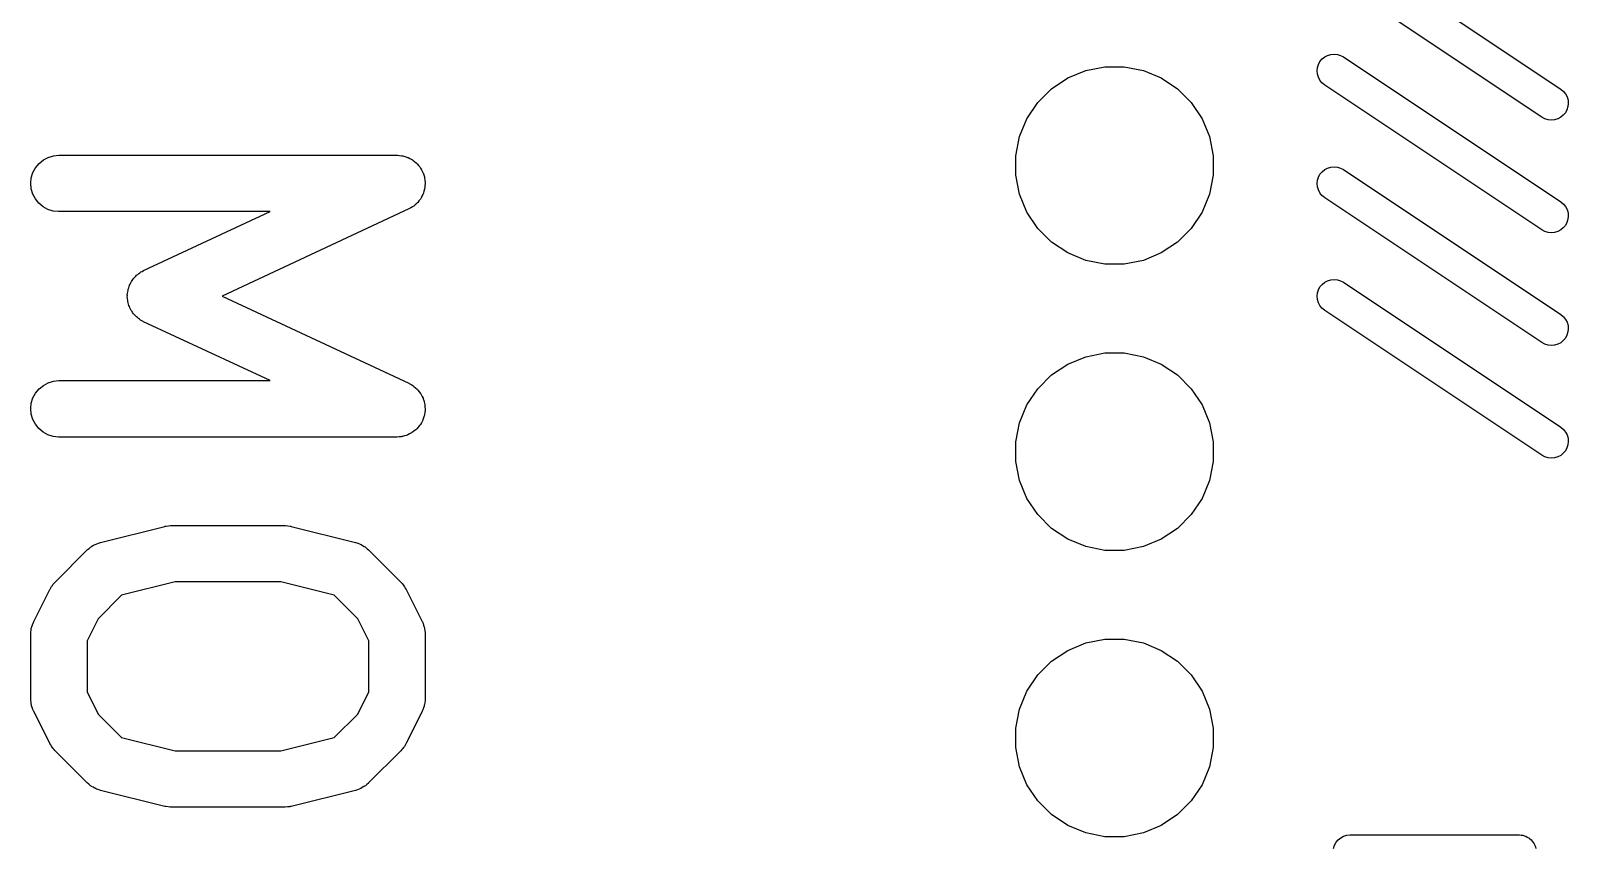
# Model space of a CAD drawing. Extents: x -13 to 127, y -89 to 15.
# Drawn here: x 113.42 to 127.06, y -34.37 to -27.12 of the extents above; entities that cross this region are included whole.
import ezdxf

# ---------------------------------------------------------------- set-up
doc = ezdxf.new("R2010")
doc.units = 0
doc.layers.add('BLACK', color=7, linetype='CONTINUOUS')

msp = doc.modelspace()

# ---------------------------------------------------------------- linework, layer by layer
at = {"layer": 'BLACK', "linetype": 'CONTINUOUS'}
for p, q in [((125.069, -26.3549), (126.997, -27.6406)), ((126.831, -27.8902), (124.903, -26.6045)), ((124.839, -27.4493), (124.848, -27.4214)), ((124.848, -27.4214), (124.861, -27.3956)), ((124.861, -27.3956), (124.88, -27.3731)), ((124.88, -27.3731), (124.903, -27.3546)), ((124.903, -27.3546), (124.929, -27.3409)), ((124.929, -27.3409), (124.957, -27.3325)), ((124.957, -27.3325), (124.986, -27.3297)), ((124.986, -27.3297), (125.015, -27.3326)), ((125.015, -27.3326), (125.043, -27.3411)), ((125.043, -27.3411), (125.069, -27.3549)), ((125.069, -27.3549), (126.997, -28.6406)), ((122.479, -27.6373), (122.623, -27.5414)), ((122.623, -27.5414), (122.782, -27.4754)), ((122.782, -27.4754), (122.952, -27.4417)), ((122.952, -27.4417), (123.124, -27.4417)), ((123.124, -27.4417), (123.294, -27.4754)), ((123.294, -27.4754), (123.453, -27.5414)), ((123.453, -27.5414), (123.597, -27.6373)), ((124.836, -27.4784), (124.839, -27.4493)), ((124.838, -27.5076), (124.836, -27.4784)), ((124.847, -27.5357), (124.838, -27.5076)), ((124.86, -27.5617), (124.847, -27.5357)), ((122.357, -27.7594), (122.479, -27.6373)), ((123.597, -27.6373), (123.719, -27.7594)), ((124.878, -27.5845), (124.86, -27.5617)), ((124.901, -27.6033), (124.878, -27.5845)), ((124.903, -27.6045), (124.901, -27.6033)), ((126.831, -28.8902), (124.903, -27.6045)), ((126.997, -27.6406), (126.999, -27.6418)), ((126.999, -27.6418), (127.022, -27.6606)), ((127.022, -27.6606), (127.04, -27.6835)), ((127.04, -27.6835), (127.053, -27.7095)), ((122.261, -27.9029), (122.357, -27.7594)), ((123.719, -27.7594), (123.815, -27.9029)), ((127.052, -27.8238), (127.039, -27.8495)), ((127.061, -27.7958), (127.052, -27.8238)), ((127.053, -27.7095), (127.062, -27.7376)), ((127.064, -27.7667), (127.061, -27.7958)), ((127.062, -27.7376), (127.064, -27.7667)), ((122.195, -28.0624), (122.261, -27.9029)), ((123.815, -27.9029), (123.881, -28.0624)), ((126.857, -27.904), (126.831, -27.8902)), ((126.885, -27.9125), (126.857, -27.904)), ((126.914, -27.9154), (126.885, -27.9125)), ((126.943, -27.9126), (126.914, -27.9154)), ((126.971, -27.9042), (126.943, -27.9126)), ((126.997, -27.8905), (126.971, -27.9042)), ((127.02, -27.872), (126.997, -27.8905)), ((127.039, -27.8495), (127.02, -27.872)), ((122.162, -28.2317), (122.195, -28.0624)), ((123.881, -28.0624), (123.914, -28.2317)), ((113.576, -28.2466), (113.622, -28.2325)), ((113.622, -28.2325), (113.671, -28.2277)), ((113.671, -28.2277), (116.671, -28.2277)), ((116.671, -28.2277), (116.674, -28.2277)), ((116.674, -28.2277), (116.693, -28.2298)), ((116.693, -28.2298), (116.712, -28.2311)), ((116.712, -28.2311), (116.717, -28.2325)), ((116.717, -28.2325), (116.723, -28.2332)), ((116.723, -28.2332), (116.741, -28.2388)), ((116.741, -28.2388), (116.759, -28.2437)), ((122.162, -28.4043), (122.162, -28.2317)), ((123.914, -28.2317), (123.914, -28.4043)), ((113.44, -28.3808), (113.464, -28.3379)), ((113.464, -28.3379), (113.495, -28.3003)), ((113.495, -28.3003), (113.533, -28.2695)), ((113.533, -28.2695), (113.576, -28.2466)), ((116.759, -28.2437), (116.764, -28.2462)), ((116.764, -28.2462), (116.769, -28.2479)), ((116.769, -28.2479), (116.786, -28.2569)), ((116.786, -28.2569), (116.803, -28.2652)), ((116.803, -28.2652), (116.807, -28.2687)), ((116.807, -28.2687), (116.812, -28.2714)), ((116.812, -28.2714), (116.826, -28.2835)), ((116.826, -28.2835), (116.841, -28.2948)), ((116.841, -28.2948), (116.845, -28.2991)), ((116.845, -28.2991), (116.849, -28.3028)), ((116.849, -28.3028), (116.861, -28.3174)), ((116.861, -28.3174), (116.874, -28.3314)), ((116.874, -28.3314), (116.876, -28.3364)), ((116.876, -28.3364), (116.88, -28.3408)), ((116.88, -28.3408), (116.889, -28.3574)), ((116.889, -28.3574), (116.898, -28.3736)), ((116.898, -28.3736), (116.9, -28.379)), ((124.861, -28.3956), (124.88, -28.3731)), ((124.88, -28.3731), (124.903, -28.3546)), ((124.903, -28.3546), (124.929, -28.3409)), ((124.929, -28.3409), (124.957, -28.3325)), ((124.957, -28.3325), (124.986, -28.3297)), ((124.986, -28.3297), (125.015, -28.3326)), ((125.015, -28.3326), (125.043, -28.3411)), ((125.043, -28.3411), (125.069, -28.3549)), ((125.069, -28.3549), (126.997, -29.6406)), ((113.421, -28.476), (113.426, -28.4274)), ((113.425, -28.5246), (113.421, -28.476)), ((113.426, -28.4274), (113.44, -28.3808)), ((116.9, -28.379), (116.903, -28.3841)), ((116.903, -28.3841), (116.908, -28.402)), ((116.908, -28.402), (116.914, -28.4197)), ((116.914, -28.4197), (116.915, -28.4254)), ((116.915, -28.4254), (116.916, -28.4309)), ((116.916, -28.4309), (116.918, -28.4495)), ((116.918, -28.4495), (116.921, -28.468)), ((116.919, -28.4981), (116.918, -28.5167)), ((116.921, -28.4795), (116.919, -28.4981)), ((116.921, -28.468), (116.92, -28.4738)), ((116.92, -28.4738), (116.921, -28.4795)), ((122.195, -28.5736), (122.162, -28.4043)), ((123.914, -28.4043), (123.881, -28.5736)), ((124.836, -28.4784), (124.839, -28.4493)), ((124.838, -28.5076), (124.836, -28.4784)), ((124.847, -28.5357), (124.838, -28.5076)), ((124.839, -28.4493), (124.848, -28.4214)), ((124.848, -28.4214), (124.861, -28.3956)), ((113.439, -28.5714), (113.425, -28.5246)), ((113.462, -28.6146), (113.439, -28.5714)), ((113.492, -28.6526), (113.462, -28.6146)), ((116.855, -28.6469), (116.851, -28.6507)), ((116.866, -28.6319), (116.855, -28.6469)), ((116.878, -28.6175), (116.866, -28.6319)), ((116.881, -28.6125), (116.878, -28.6175)), ((116.884, -28.6079), (116.881, -28.6125)), ((116.892, -28.5911), (116.884, -28.6079)), ((116.901, -28.5746), (116.892, -28.5911)), ((116.903, -28.5691), (116.901, -28.5746)), ((116.906, -28.564), (116.903, -28.5691)), ((116.91, -28.5459), (116.906, -28.564)), ((116.916, -28.528), (116.91, -28.5459)), ((116.918, -28.5167), (116.916, -28.5223)), ((116.916, -28.5223), (116.916, -28.528)), ((122.261, -28.7331), (122.195, -28.5736)), ((123.881, -28.5736), (123.815, -28.7331)), ((124.86, -28.5617), (124.847, -28.5357)), ((124.878, -28.5845), (124.86, -28.5617)), ((124.901, -28.6033), (124.878, -28.5845)), ((124.903, -28.6045), (124.901, -28.6033)), ((126.831, -29.8902), (124.903, -28.6045)), ((126.997, -28.6406), (126.999, -28.6418)), ((126.999, -28.6418), (127.022, -28.6606)), ((113.53, -28.684), (113.492, -28.6526)), ((113.572, -28.7075), (113.53, -28.684)), ((113.619, -28.7223), (113.572, -28.7075)), ((113.667, -28.7277), (113.619, -28.7223)), ((113.671, -28.7277), (113.667, -28.7277)), ((115.544, -28.7277), (113.671, -28.7277)), ((114.422, -29.2512), (115.544, -28.7277)), ((116.777, -28.7043), (115.119, -29.4777)), ((116.793, -28.6947), (116.777, -28.7043)), ((116.809, -28.6859), (116.793, -28.6947)), ((116.814, -28.6823), (116.809, -28.6859)), ((116.819, -28.6794), (116.814, -28.6823)), ((116.833, -28.6669), (116.819, -28.6794)), ((116.847, -28.6551), (116.833, -28.6669)), ((116.851, -28.6507), (116.847, -28.6551)), ((122.357, -28.8766), (122.261, -28.7331)), ((123.815, -28.7331), (123.719, -28.8766)), ((127.022, -28.6606), (127.04, -28.6835)), ((127.04, -28.6835), (127.053, -28.7095)), ((127.053, -28.7095), (127.062, -28.7376)), ((127.064, -28.7667), (127.061, -28.7958)), ((127.062, -28.7376), (127.064, -28.7667)), ((122.479, -28.9987), (122.357, -28.8766)), ((123.719, -28.8766), (123.597, -28.9987)), ((126.857, -28.904), (126.831, -28.8902)), ((126.885, -28.9125), (126.857, -28.904)), ((126.914, -28.9154), (126.885, -28.9125)), ((126.943, -28.9126), (126.914, -28.9154)), ((126.971, -28.9042), (126.943, -28.9126)), ((126.997, -28.8905), (126.971, -28.9042)), ((127.02, -28.872), (126.997, -28.8905)), ((127.039, -28.8495), (127.02, -28.872)), ((127.052, -28.8238), (127.039, -28.8495)), ((127.061, -28.7958), (127.052, -28.8238)), ((122.623, -29.0946), (122.479, -28.9987)), ((123.597, -28.9987), (123.453, -29.0946)), ((122.782, -29.1606), (122.623, -29.0946)), ((122.952, -29.1943), (122.782, -29.1606)), ((123.124, -29.1943), (122.952, -29.1943)), ((123.294, -29.1606), (123.124, -29.1943)), ((123.453, -29.0946), (123.294, -29.1606)), ((114.321, -29.3384), (114.327, -29.3286)), ((114.327, -29.3286), (114.336, -29.319)), ((114.336, -29.319), (114.344, -29.3085)), ((114.344, -29.3085), (114.352, -29.3009)), ((114.352, -29.3009), (114.36, -29.2925)), ((114.36, -29.2925), (114.371, -29.2847)), ((114.371, -29.2847), (114.38, -29.276)), ((114.38, -29.276), (114.39, -29.2702)), ((114.39, -29.2702), (114.399, -29.2634)), ((114.399, -29.2634), (114.411, -29.2578)), ((114.411, -29.2578), (114.422, -29.2512)), ((124.957, -29.3325), (124.986, -29.3297)), ((124.986, -29.3297), (125.015, -29.3326)), ((114.278, -29.4646), (114.28, -29.4517)), ((114.279, -29.476), (114.278, -29.4646)), ((114.28, -29.4517), (114.281, -29.4387)), ((114.281, -29.4387), (114.284, -29.4276)), ((114.284, -29.4276), (114.286, -29.4163)), ((114.286, -29.4163), (114.29, -29.4041)), ((114.29, -29.4041), (114.293, -29.3915)), ((114.293, -29.3915), (114.298, -29.3812)), ((114.298, -29.3812), (114.302, -29.3704)), ((114.302, -29.3704), (114.309, -29.3593)), ((114.309, -29.3593), (114.315, -29.3475)), ((114.315, -29.3475), (114.321, -29.3384)), ((124.836, -29.4784), (124.839, -29.4493)), ((124.839, -29.4493), (124.848, -29.4214)), ((124.848, -29.4214), (124.861, -29.3956)), ((124.861, -29.3956), (124.88, -29.3731)), ((124.88, -29.3731), (124.903, -29.3546)), ((124.903, -29.3546), (124.929, -29.3409)), ((124.929, -29.3409), (124.957, -29.3325)), ((125.015, -29.3326), (125.043, -29.3411)), ((125.043, -29.3411), (125.069, -29.3549)), ((125.069, -29.3549), (126.997, -30.6406)), ((114.278, -29.4874), (114.279, -29.476)), ((114.28, -29.5003), (114.278, -29.4874)), ((114.281, -29.5133), (114.28, -29.5003)), ((114.283, -29.5244), (114.281, -29.5133)), ((114.285, -29.5357), (114.283, -29.5244)), ((114.289, -29.548), (114.285, -29.5357)), ((114.292, -29.5607), (114.289, -29.548)), ((114.297, -29.571), (114.292, -29.5607)), ((114.301, -29.5819), (114.297, -29.571)), ((114.307, -29.5931), (114.301, -29.5819)), ((114.313, -29.6049), (114.307, -29.5931)), ((114.32, -29.6141), (114.313, -29.6049)), ((115.119, -29.4777), (116.777, -30.2512)), ((124.838, -29.5076), (124.836, -29.4784)), ((124.847, -29.5357), (124.838, -29.5076)), ((124.86, -29.5617), (124.847, -29.5357)), ((124.878, -29.5845), (124.86, -29.5617)), ((124.901, -29.6033), (124.878, -29.5845)), ((124.903, -29.6045), (124.901, -29.6033)), ((126.831, -30.8902), (124.903, -29.6045)), ((114.325, -29.624), (114.32, -29.6141)), ((114.334, -29.6338), (114.325, -29.624)), ((114.342, -29.6443), (114.334, -29.6338)), ((114.35, -29.652), (114.342, -29.6443)), ((114.358, -29.6606), (114.35, -29.652)), ((114.368, -29.6685), (114.358, -29.6606)), ((114.377, -29.6773), (114.368, -29.6685)), ((114.387, -29.6833), (114.377, -29.6773)), ((114.396, -29.6902), (114.387, -29.6833)), ((114.408, -29.696), (114.396, -29.6902)), ((114.419, -29.7028), (114.408, -29.696)), ((114.422, -29.7043), (114.419, -29.7028)), ((115.544, -30.2277), (114.422, -29.7043)), ((126.997, -29.6406), (126.999, -29.6418)), ((126.999, -29.6418), (127.022, -29.6606)), ((127.022, -29.6606), (127.04, -29.6835)), ((127.04, -29.6835), (127.053, -29.7095)), ((127.053, -29.7095), (127.062, -29.7376)), ((127.062, -29.7376), (127.064, -29.7667)), ((127.02, -29.872), (126.997, -29.8905)), ((127.039, -29.8495), (127.02, -29.872)), ((127.052, -29.8238), (127.039, -29.8495)), ((127.061, -29.7958), (127.052, -29.8238)), ((127.064, -29.7667), (127.061, -29.7958)), ((122.782, -30.0154), (122.952, -29.9817)), ((122.952, -29.9817), (123.124, -29.9817)), ((123.124, -29.9817), (123.294, -30.0154)), ((126.857, -29.904), (126.831, -29.8902)), ((126.885, -29.9125), (126.857, -29.904)), ((126.914, -29.9154), (126.885, -29.9125)), ((126.943, -29.9126), (126.914, -29.9154)), ((126.971, -29.9042), (126.943, -29.9126)), ((126.997, -29.8905), (126.971, -29.9042)), ((122.479, -30.1773), (122.623, -30.0814)), ((122.623, -30.0814), (122.782, -30.0154)), ((123.294, -30.0154), (123.453, -30.0814)), ((123.453, -30.0814), (123.597, -30.1773)), ((113.495, -30.3003), (113.533, -30.2695)), ((113.533, -30.2695), (113.576, -30.2466)), ((113.576, -30.2466), (113.622, -30.2325)), ((113.622, -30.2325), (113.671, -30.2277)), ((113.671, -30.2277), (115.544, -30.2277)), ((116.777, -30.2512), (116.78, -30.2527)), ((116.78, -30.2527), (116.796, -30.2624)), ((116.796, -30.2624), (116.812, -30.2714)), ((116.812, -30.2714), (116.816, -30.2751)), ((116.816, -30.2751), (116.821, -30.2781)), ((116.821, -30.2781), (116.835, -30.2908)), ((122.357, -30.2994), (122.479, -30.1773)), ((123.597, -30.1773), (123.719, -30.2994)), ((113.426, -30.4274), (113.44, -30.3808)), ((113.44, -30.3808), (113.464, -30.3379)), ((113.464, -30.3379), (113.495, -30.3003)), ((116.835, -30.2908), (116.849, -30.3028)), ((116.849, -30.3028), (116.853, -30.3073)), ((116.853, -30.3073), (116.857, -30.3111)), ((116.857, -30.3111), (116.868, -30.3262)), ((116.868, -30.3262), (116.88, -30.3408)), ((116.88, -30.3408), (116.883, -30.3459)), ((116.883, -30.3459), (116.886, -30.3505)), ((116.886, -30.3505), (116.894, -30.3675)), ((116.894, -30.3675), (116.903, -30.3841)), ((116.903, -30.3841), (116.904, -30.3896)), ((116.904, -30.3896), (116.907, -30.3947)), ((116.907, -30.3947), (116.911, -30.4129)), ((116.911, -30.4129), (116.916, -30.4309)), ((122.261, -30.4429), (122.357, -30.2994)), ((123.719, -30.2994), (123.815, -30.4429)), ((113.421, -30.476), (113.426, -30.4274)), ((113.425, -30.5246), (113.421, -30.476)), ((113.439, -30.5714), (113.425, -30.5246)), ((116.907, -30.5567), (116.901, -30.5746)), ((116.913, -30.5391), (116.907, -30.5567)), ((116.914, -30.5335), (116.913, -30.5391)), ((116.916, -30.528), (116.914, -30.5335)), ((116.916, -30.4309), (116.917, -30.4366)), ((116.918, -30.5094), (116.916, -30.528)), ((116.917, -30.4366), (116.918, -30.4421)), ((116.918, -30.4421), (116.919, -30.4608)), ((116.921, -30.4909), (116.918, -30.5094)), ((116.919, -30.4608), (116.921, -30.4795)), ((116.921, -30.4795), (116.92, -30.4852)), ((116.92, -30.4852), (116.921, -30.4909)), ((122.195, -30.6024), (122.261, -30.4429)), ((123.815, -30.4429), (123.881, -30.6024)), ((113.462, -30.6146), (113.439, -30.5714)), ((113.492, -30.6526), (113.462, -30.6146)), ((113.53, -30.684), (113.492, -30.6526)), ((113.572, -30.7075), (113.53, -30.684)), ((116.8, -30.692), (116.783, -30.7001)), ((116.804, -30.6886), (116.8, -30.692)), ((116.809, -30.6859), (116.804, -30.6886)), ((116.824, -30.6741), (116.809, -30.6859)), ((116.839, -30.663), (116.824, -30.6741)), ((116.843, -30.6587), (116.839, -30.663)), ((116.847, -30.6551), (116.843, -30.6587)), ((116.859, -30.6407), (116.847, -30.6551)), ((116.872, -30.6268), (116.859, -30.6407)), ((116.874, -30.6219), (116.872, -30.6268)), ((116.878, -30.6175), (116.874, -30.6219)), ((116.887, -30.601), (116.878, -30.6175)), ((116.897, -30.585), (116.887, -30.601)), ((116.899, -30.5796), (116.897, -30.585)), ((116.901, -30.5746), (116.899, -30.5796)), ((122.162, -30.7717), (122.195, -30.6024)), ((123.881, -30.6024), (123.914, -30.7717)), ((126.997, -30.6406), (126.999, -30.6418)), ((126.999, -30.6418), (127.022, -30.6606)), ((127.022, -30.6606), (127.04, -30.6835)), ((127.04, -30.6835), (127.053, -30.7095)), ((113.619, -30.7223), (113.572, -30.7075)), ((113.667, -30.7277), (113.619, -30.7223)), ((113.671, -30.7277), (113.667, -30.7277)), ((116.671, -30.7277), (113.671, -30.7277)), ((116.689, -30.7259), (116.671, -30.7277)), ((116.708, -30.7249), (116.689, -30.7259)), ((116.714, -30.7235), (116.708, -30.7249)), ((116.719, -30.723), (116.714, -30.7235)), ((116.737, -30.7175), (116.719, -30.723)), ((116.755, -30.713), (116.737, -30.7175)), ((116.761, -30.7105), (116.755, -30.713)), ((116.766, -30.7089), (116.761, -30.7105)), ((116.783, -30.7001), (116.766, -30.7089)), ((122.162, -30.9443), (122.162, -30.7717)), ((123.914, -30.7717), (123.914, -30.9443)), ((127.052, -30.8238), (127.039, -30.8495)), ((127.061, -30.7958), (127.052, -30.8238)), ((127.053, -30.7095), (127.062, -30.7376)), ((127.064, -30.7667), (127.061, -30.7958)), ((127.062, -30.7376), (127.064, -30.7667)), ((122.195, -31.1136), (122.162, -30.9443)), ((123.914, -30.9443), (123.881, -31.1136)), ((126.857, -30.904), (126.831, -30.8902)), ((126.885, -30.9125), (126.857, -30.904)), ((126.914, -30.9154), (126.885, -30.9125)), ((126.943, -30.9126), (126.914, -30.9154)), ((126.971, -30.9042), (126.943, -30.9126)), ((126.997, -30.8905), (126.971, -30.9042)), ((127.02, -30.872), (126.997, -30.8905)), ((127.039, -30.8495), (127.02, -30.872)), ((122.261, -31.2731), (122.195, -31.1136)), ((123.881, -31.1136), (123.815, -31.2731)), ((122.357, -31.4166), (122.261, -31.2731)), ((123.815, -31.2731), (123.719, -31.4166)), ((114.642, -31.5162), (114.662, -31.5136)), ((114.662, -31.5136), (114.666, -31.5139)), ((114.666, -31.5139), (114.671, -31.5134)), ((114.671, -31.5134), (115.671, -31.5134)), ((115.671, -31.5134), (115.674, -31.5135)), ((115.674, -31.5135), (115.679, -31.5139)), ((115.679, -31.5139), (115.683, -31.5137)), ((115.683, -31.5137), (115.703, -31.5167)), ((122.479, -31.5387), (122.357, -31.4166)), ((123.719, -31.4166), (123.597, -31.5387)), ((114.039, -31.6637), (114.61, -31.5209)), ((114.61, -31.5209), (114.614, -31.5201)), ((114.614, -31.5201), (114.618, -31.5195)), ((114.618, -31.5195), (114.622, -31.5182)), ((114.622, -31.5182), (114.642, -31.5162)), ((115.703, -31.5167), (115.723, -31.5189)), ((115.723, -31.5189), (115.727, -31.5202)), ((115.727, -31.5202), (115.731, -31.5209)), ((115.731, -31.5209), (116.303, -31.6637)), ((122.623, -31.6346), (122.479, -31.5387)), ((122.782, -31.7006), (122.623, -31.6346)), ((123.453, -31.6346), (123.294, -31.7006)), ((123.597, -31.5387), (123.453, -31.6346)), ((113.637, -32.0152), (113.923, -31.7295)), ((113.923, -31.7295), (113.925, -31.7271)), ((113.925, -31.7271), (113.938, -31.7165)), ((113.938, -31.7165), (113.951, -31.7052)), ((113.951, -31.7052), (113.957, -31.7013)), ((113.957, -31.7013), (113.963, -31.6966)), ((113.963, -31.6966), (113.978, -31.6888)), ((113.978, -31.6888), (113.993, -31.6801)), ((113.993, -31.6801), (114, -31.6776)), ((114, -31.6776), (114.007, -31.6742)), ((114.007, -31.6742), (114.023, -31.6694)), ((114.023, -31.6694), (114.039, -31.6637)), ((116.303, -31.6637), (116.306, -31.6646)), ((116.306, -31.6646), (116.322, -31.6705)), ((116.322, -31.6705), (116.338, -31.6755)), ((116.338, -31.6755), (116.345, -31.679)), ((116.345, -31.679), (116.352, -31.6817)), ((116.352, -31.6817), (116.366, -31.6905)), ((116.366, -31.6905), (116.381, -31.6985)), ((116.381, -31.6985), (116.387, -31.7033)), ((116.387, -31.7033), (116.394, -31.7072)), ((116.394, -31.7072), (116.406, -31.7188)), ((116.406, -31.7188), (116.419, -31.7295)), ((116.419, -31.7295), (116.705, -32.0152)), ((122.952, -31.7343), (122.782, -31.7006)), ((123.124, -31.7343), (122.952, -31.7343)), ((123.294, -31.7006), (123.124, -31.7343)), ((113.599, -32.0653), (113.606, -32.0529)), ((113.606, -32.0529), (113.613, -32.0449)), ((113.613, -32.0449), (113.618, -32.0361)), ((113.618, -32.0361), (113.628, -32.0261)), ((113.628, -32.0261), (113.637, -32.0152)), ((114.702, -32.0134), (114.227, -32.132)), ((115.64, -32.0134), (114.702, -32.0134)), ((116.114, -32.132), (115.64, -32.0134)), ((116.705, -32.0152), (116.707, -32.0177)), ((116.707, -32.0177), (116.716, -32.0287)), ((116.716, -32.0287), (116.726, -32.0389)), ((116.726, -32.0389), (116.731, -32.0477)), ((116.731, -32.0477), (116.738, -32.0558)), ((116.738, -32.0558), (116.744, -32.0683)), ((113.447, -32.3659), (113.59, -32.0802)), ((113.59, -32.0802), (113.592, -32.0771)), ((113.592, -32.0771), (113.599, -32.0653)), ((114.227, -32.132), (114.019, -32.3401)), ((116.323, -32.3401), (116.114, -32.132)), ((116.744, -32.0683), (116.752, -32.0802)), ((116.752, -32.0802), (116.894, -32.3659)), ((113.421, -32.4742), (113.422, -32.4669)), ((113.422, -32.4596), (113.424, -32.4427)), ((113.422, -32.4669), (113.422, -32.4596)), ((113.424, -32.4427), (113.426, -32.4257)), ((113.426, -32.4257), (113.429, -32.4187)), ((113.429, -32.4187), (113.43, -32.4115)), ((113.43, -32.4115), (113.436, -32.3955)), ((113.436, -32.3955), (113.441, -32.3792)), ((113.441, -32.3792), (113.445, -32.3728)), ((113.445, -32.3728), (113.447, -32.3659)), ((114.019, -32.3401), (113.921, -32.5367)), ((116.421, -32.5367), (116.323, -32.3401)), ((116.894, -32.3659), (116.896, -32.369)), ((116.896, -32.369), (116.899, -32.376)), ((116.899, -32.376), (116.902, -32.3824)), ((116.902, -32.3824), (116.907, -32.3988)), ((116.907, -32.3988), (116.913, -32.4148)), ((116.913, -32.4148), (116.914, -32.4221)), ((116.914, -32.4221), (116.916, -32.4292)), ((116.916, -32.4292), (116.918, -32.4462)), ((116.918, -32.4462), (116.92, -32.463)), ((116.92, -32.463), (116.92, -32.4704)), ((113.421, -32.4777), (113.421, -32.4742)), ((113.421, -33.0491), (113.421, -32.4777)), ((113.921, -32.5367), (113.921, -32.9901)), ((116.421, -32.9901), (116.421, -32.5367)), ((116.92, -32.4704), (116.921, -32.4777)), ((116.921, -32.4777), (116.921, -33.0491)), ((122.623, -32.6214), (122.782, -32.5554)), ((122.782, -32.5554), (122.952, -32.5217)), ((122.952, -32.5217), (123.124, -32.5217)), ((123.124, -32.5217), (123.294, -32.5554)), ((123.294, -32.5554), (123.453, -32.6214)), ((122.357, -32.8394), (122.479, -32.7173)), ((122.479, -32.7173), (122.623, -32.6214)), ((123.453, -32.6214), (123.597, -32.7173)), ((123.597, -32.7173), (123.719, -32.8394)), ((122.261, -32.9829), (122.357, -32.8394)), ((123.719, -32.8394), (123.815, -32.9829)), ((113.921, -32.9901), (114.019, -33.1868)), ((116.323, -33.1868), (116.421, -32.9901)), ((122.195, -33.1424), (122.261, -32.9829)), ((123.815, -32.9829), (123.881, -33.1424)), ((113.422, -33.0565), (113.421, -33.0491)), ((113.421, -33.0638), (113.422, -33.0565)), ((113.424, -33.0807), (113.421, -33.0638)), ((113.426, -33.0977), (113.424, -33.0807)), ((113.428, -33.1047), (113.426, -33.0977)), ((113.429, -33.112), (113.428, -33.1047)), ((113.435, -33.128), (113.429, -33.112)), ((113.44, -33.1444), (113.435, -33.128)), ((113.443, -33.1509), (113.44, -33.1444)), ((113.446, -33.1578), (113.443, -33.1509)), ((116.901, -33.1476), (116.897, -33.1541)), ((116.906, -33.1313), (116.901, -33.1476)), ((116.912, -33.1154), (116.906, -33.1313)), ((116.913, -33.1081), (116.912, -33.1154)), ((116.915, -33.1011), (116.913, -33.1081)), ((116.917, -33.0841), (116.915, -33.1011)), ((116.92, -33.0673), (116.917, -33.0841)), ((116.921, -33.0526), (116.92, -33.0599)), ((116.92, -33.0599), (116.92, -33.0673)), ((116.921, -33.0491), (116.921, -33.0526)), ((122.162, -33.3117), (122.195, -33.1424)), ((123.881, -33.1424), (123.914, -33.3117)), ((113.447, -33.1609), (113.446, -33.1578)), ((113.59, -33.4467), (113.447, -33.1609)), ((114.019, -33.1868), (114.227, -33.3948)), ((116.114, -33.3948), (116.323, -33.1868)), ((116.894, -33.1609), (116.752, -33.4467)), ((116.897, -33.1541), (116.894, -33.1609)), ((114.227, -33.3948), (114.702, -33.5134)), ((115.64, -33.5134), (116.114, -33.3948)), ((122.162, -33.4843), (122.162, -33.3117)), ((123.914, -33.3117), (123.914, -33.4843)), ((113.598, -33.4585), (113.59, -33.4467)), ((113.604, -33.471), (113.598, -33.4585)), ((113.611, -33.4792), (113.604, -33.471)), ((113.616, -33.488), (113.611, -33.4792)), ((113.626, -33.4982), (113.616, -33.488)), ((113.634, -33.5091), (113.626, -33.4982)), ((113.637, -33.5116), (113.634, -33.5091)), ((113.923, -33.7973), (113.637, -33.5116)), ((114.702, -33.5134), (115.64, -33.5134)), ((116.705, -33.5116), (116.419, -33.7973)), ((116.714, -33.5008), (116.705, -33.5116)), ((116.723, -33.4907), (116.714, -33.5008)), ((116.729, -33.482), (116.723, -33.4907)), ((116.736, -33.4739), (116.729, -33.482)), ((116.742, -33.4616), (116.736, -33.4739)), ((116.75, -33.4498), (116.742, -33.4616)), ((116.752, -33.4467), (116.75, -33.4498)), ((122.195, -33.6536), (122.162, -33.4843)), ((123.914, -33.4843), (123.881, -33.6536)), ((122.261, -33.8131), (122.195, -33.6536)), ((123.881, -33.6536), (123.815, -33.8131)), ((113.936, -33.8081), (113.923, -33.7973)), ((113.948, -33.8196), (113.936, -33.8081)), ((113.955, -33.8235), (113.948, -33.8196)), ((113.96, -33.8283), (113.955, -33.8235)), ((113.975, -33.8363), (113.96, -33.8283)), ((116.378, -33.8302), (116.363, -33.838)), ((116.384, -33.8256), (116.378, -33.8302)), ((116.391, -33.8217), (116.384, -33.8256)), ((116.403, -33.8104), (116.391, -33.8217)), ((116.417, -33.7998), (116.403, -33.8104)), ((116.419, -33.7973), (116.417, -33.7998)), ((122.357, -33.9566), (122.261, -33.8131)), ((123.815, -33.8131), (123.719, -33.9566)), ((113.99, -33.8452), (113.975, -33.8363)), ((113.997, -33.8478), (113.99, -33.8452)), ((114.003, -33.8514), (113.997, -33.8478)), ((114.02, -33.8563), (114.003, -33.8514)), ((114.035, -33.8622), (114.02, -33.8563)), ((114.039, -33.8631), (114.035, -33.8622)), ((114.61, -34.006), (114.039, -33.8631)), ((116.303, -33.8631), (115.731, -34.006)), ((116.319, -33.8574), (116.303, -33.8631)), ((116.335, -33.8527), (116.319, -33.8574)), ((116.342, -33.8492), (116.335, -33.8527)), ((116.349, -33.8467), (116.342, -33.8492)), ((116.363, -33.838), (116.349, -33.8467)), ((122.479, -34.0787), (122.357, -33.9566)), ((123.719, -33.9566), (123.597, -34.0787)), ((114.615, -34.0066), (114.61, -34.006)), ((114.619, -34.008), (114.615, -34.0066)), ((114.639, -34.0102), (114.619, -34.008)), ((114.658, -34.0131), (114.639, -34.0102)), ((114.663, -34.0129), (114.658, -34.0131)), ((114.667, -34.0134), (114.663, -34.0129)), ((114.671, -34.0134), (114.667, -34.0134)), ((115.671, -34.0134), (114.671, -34.0134)), ((115.675, -34.013), (115.671, -34.0134)), ((115.68, -34.0133), (115.675, -34.013)), ((115.7, -34.0106), (115.68, -34.0133)), ((115.719, -34.0087), (115.7, -34.0106)), ((115.724, -34.0074), (115.719, -34.0087)), ((115.728, -34.0068), (115.724, -34.0074)), ((115.731, -34.006), (115.728, -34.0068)), ((122.623, -34.1746), (122.479, -34.0787)), ((123.597, -34.0787), (123.453, -34.1746)), ((122.782, -34.2406), (122.623, -34.1746)), ((122.952, -34.2743), (122.782, -34.2406)), ((123.294, -34.2406), (123.124, -34.2743)), ((123.453, -34.1746), (123.294, -34.2406)), ((123.124, -34.2743), (122.952, -34.2743)), ((124.982, -34.3781), (124.99, -34.3502)), ((124.99, -34.3502), (125.004, -34.3244)), ((125.004, -34.3244), (125.023, -34.3018)), ((125.023, -34.3018), (125.046, -34.2833)), ((125.046, -34.2833), (125.071, -34.2696)), ((125.071, -34.2696), (125.099, -34.2611)), ((125.099, -34.2611), (125.129, -34.2583)), ((125.129, -34.2583), (126.629, -34.2583)), ((126.629, -34.2583), (126.63, -34.2583)), ((126.63, -34.2583), (126.63, -34.2583)), ((126.63, -34.2583), (126.63, -34.2583)), ((126.63, -34.2583), (126.631, -34.2583)), ((126.631, -34.2583), (126.645, -34.2599)), ((126.645, -34.2599), (126.659, -34.2613)), ((126.659, -34.2613), (126.659, -34.2615)), ((126.659, -34.2615), (126.66, -34.2616)), ((126.66, -34.2616), (126.673, -34.2658)), ((126.673, -34.2658), (126.687, -34.27)), ((126.687, -34.27), (126.687, -34.2703)), ((126.687, -34.2703), (126.688, -34.2704)), ((126.688, -34.2704), (126.7, -34.2772)), ((126.7, -34.2772), (126.712, -34.2839)), ((126.712, -34.2839), (126.713, -34.2843)), ((126.713, -34.2843), (126.713, -34.2845)), ((126.713, -34.2845), (126.724, -34.2936)), ((126.724, -34.2936), (126.735, -34.3026)), ((126.735, -34.3026), (126.735, -34.303)), ((126.735, -34.303), (126.736, -34.3033)), ((126.736, -34.3033), (126.745, -34.3143)), ((126.745, -34.3143), (126.754, -34.3253)), ((126.754, -34.3253), (126.754, -34.3257)), ((126.754, -34.3257), (126.754, -34.3262)), ((126.754, -34.3262), (126.761, -34.3387)), ((126.761, -34.3387), (126.767, -34.3511)), ((126.767, -34.3511), (126.767, -34.3516)), ((126.767, -34.3516), (126.768, -34.3521)), ((126.768, -34.3521), (126.772, -34.3657)), ((126.772, -34.3657), (126.776, -34.3791))]:
    msp.add_line(p, q, dxfattribs=at)

doc.saveas('drawing.dxf')
